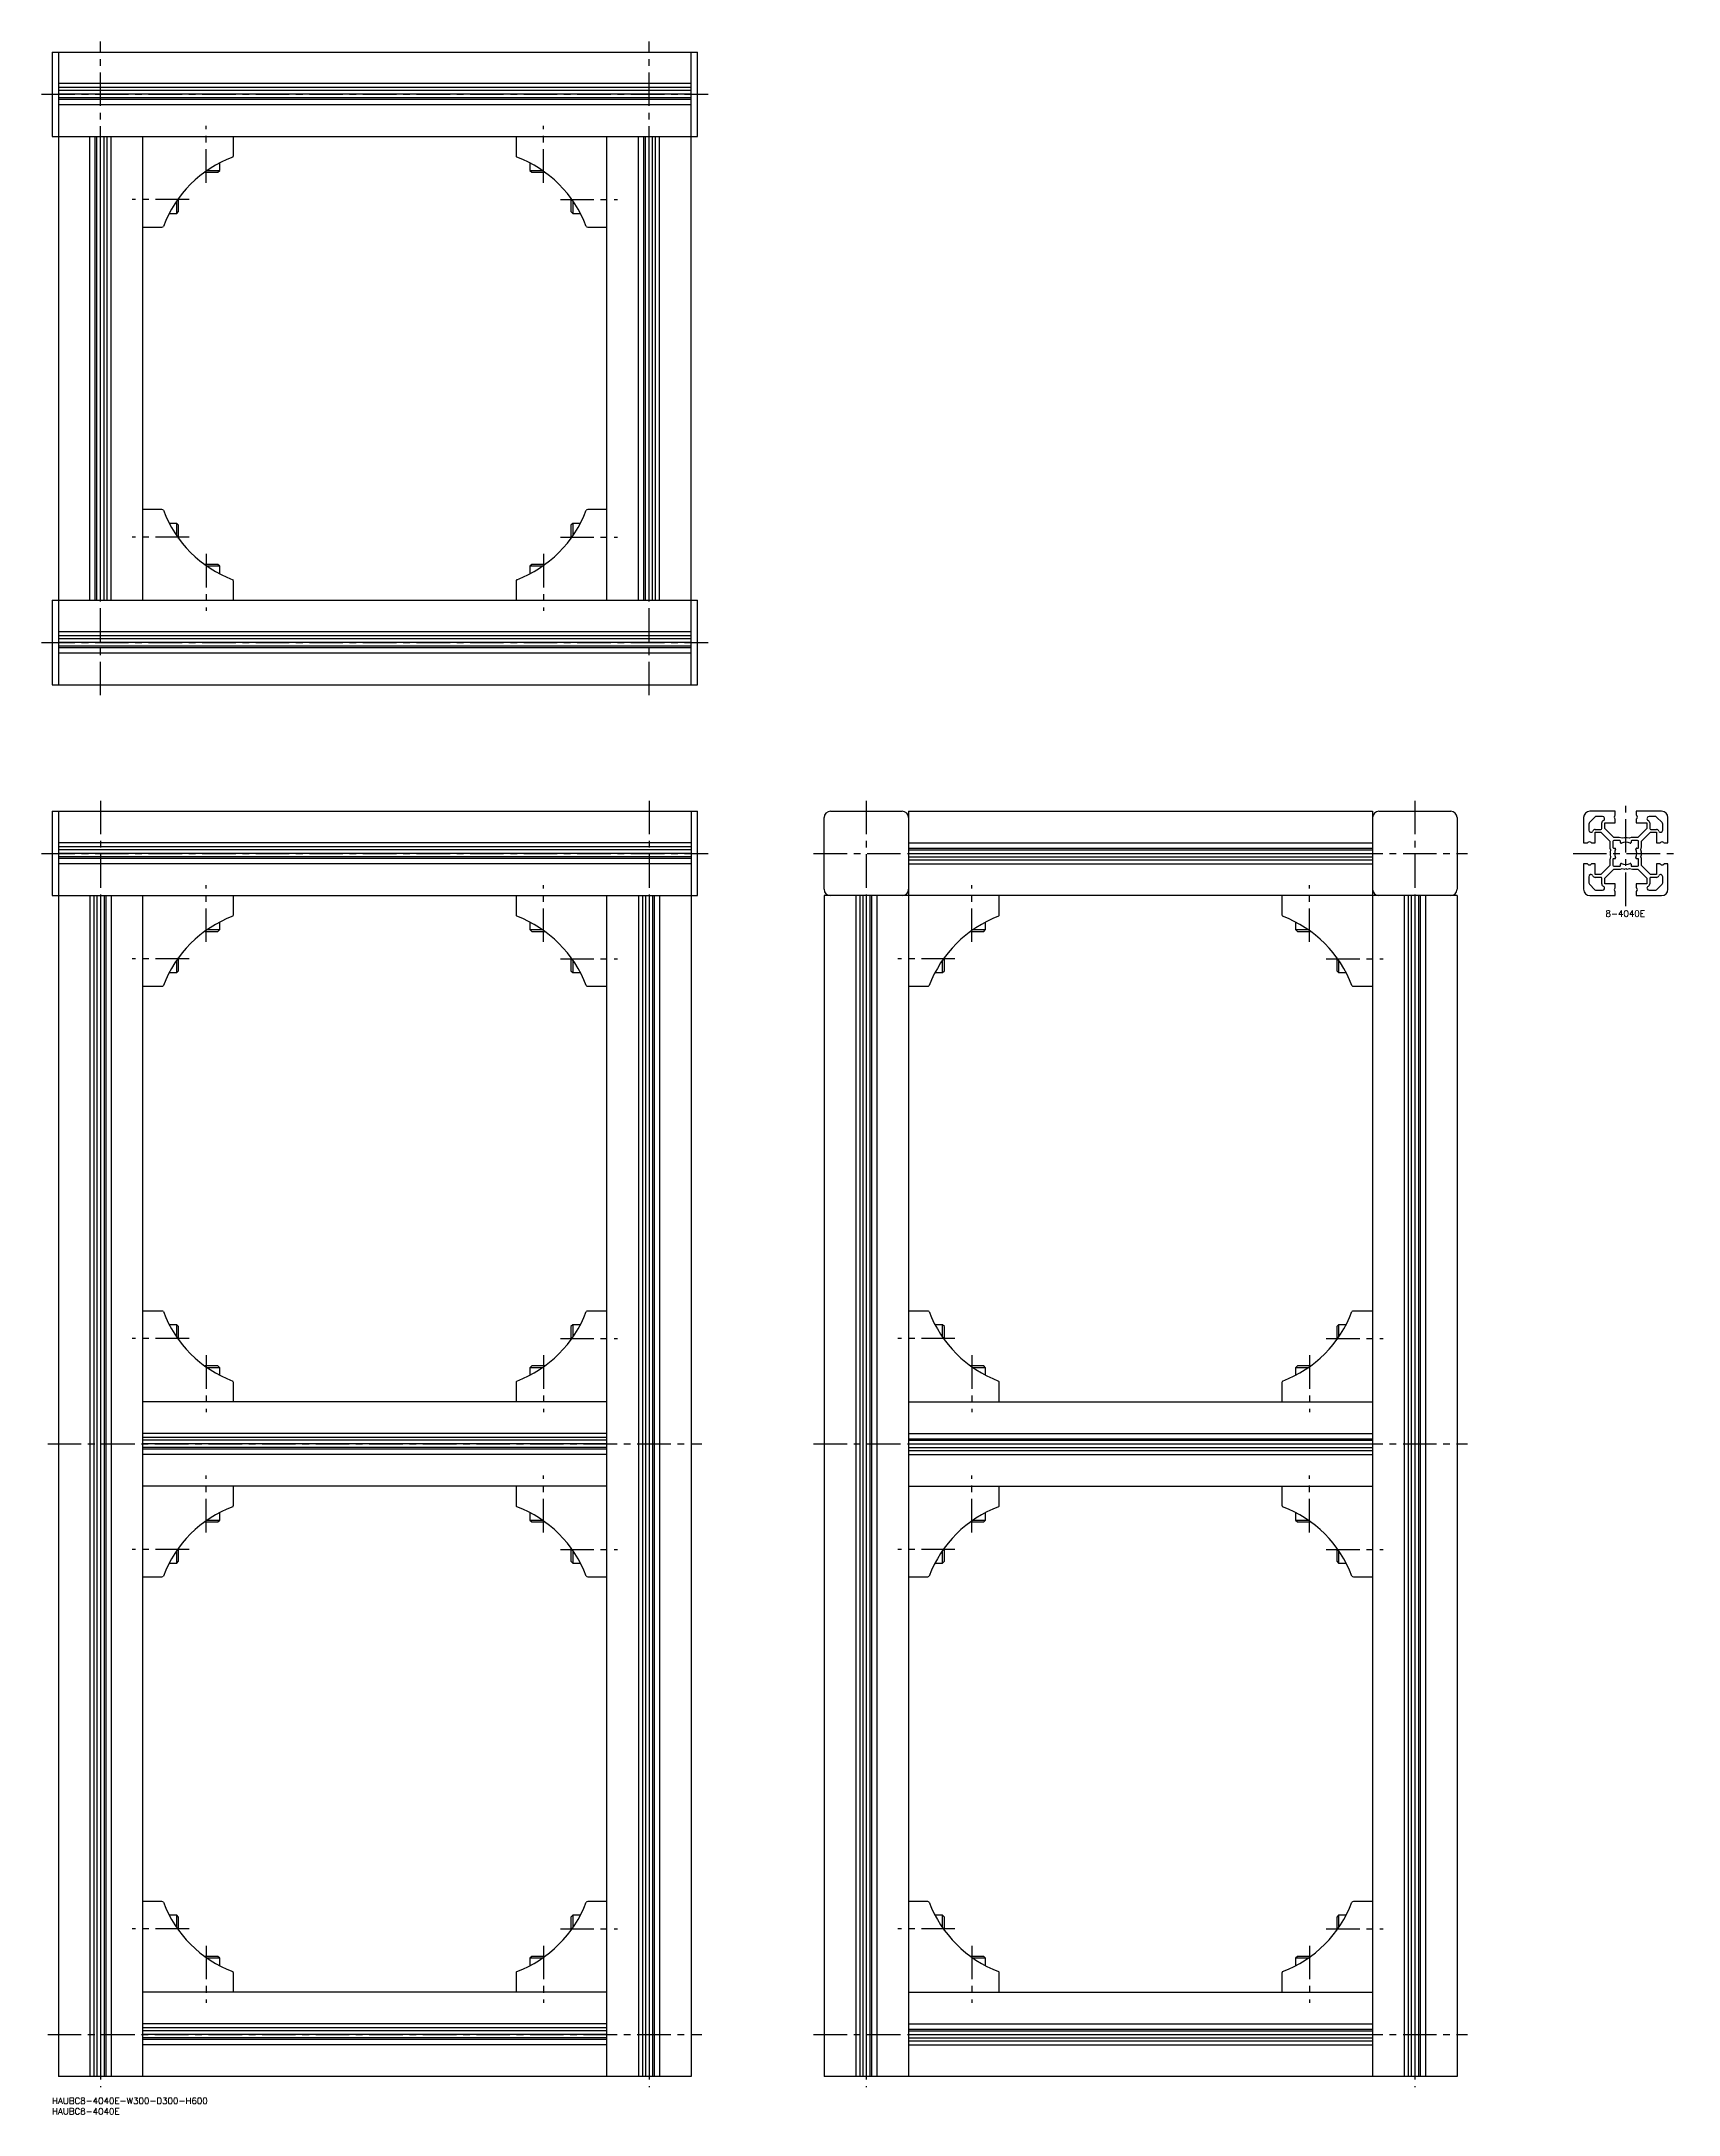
# Model space of a CAD drawing. Extents: x -5 to 771, y -8 to 975.
import ezdxf

# ---------------------------------------------------------------- set-up
doc = ezdxf.new("R2010")
doc.units = 0
doc.header["$LTSCALE"] = 0.5
doc.linetypes.add('CENTER', pattern=[50.8, 31.75, -6.35, 6.35, -6.35])
for name, color, linetype in [('MSM_CENTER', 1, 'CENTER'), ('MSM_CONTINUOUS', 7, 'CONTINUOUS'), ('MSM_PART_NUMBER', 7, 'CONTINUOUS')]:
    doc.layers.add(name, color=color, linetype=linetype)
doc.styles.get("Standard").update_dxf_attribs({"font": 'txt.shx', "height": 3, "bigfont": 'bigfont.shx'})

# ---------------------------------------------------------------- blocks, each defined once
blk = doc.blocks.new('*U8')
at = {"layer": 'MSM_PART_NUMBER'}
blk.add_text('HAUBC8-4040E-W300-D300-H600', height=3, dxfattribs=at).set_placement((0, -3))
blk = doc.blocks.new('*U9')
at = {"layer": 'MSM_PART_NUMBER'}
blk.add_text('HAUBC8-4040E', height=3, dxfattribs=at).set_placement((0, -8))
blk = doc.blocks.new('*U10')
at = {"layer": 'MSM_PART_NUMBER'}
blk.add_text('8-4040E', height=3, dxfattribs=at).set_placement((736.41, 559.97))

msp = doc.modelspace()

# ---------------------------------------------------------------- linework, layer by layer
at = {"layer": 'MSM_CENTER'}
for p, q in [((23, 665), (23, 975)), ((283, 665), (283, 975)), ((-5, 950), (311, 950)), ((73, 908), (73, 935)), ((233, 908), (233, 935)), ((65, 900), (38, 900)), ((241, 900), (268, 900)), ((65, 740), (38, 740)), ((241, 740), (268, 740)), ((73, 732), (73, 705)), ((233, 732), (233, 705)), ((-5, 690), (311, 690)), ((23, 615), (23, 5)), ((283, 615), (283, 5)), ((386, 615), (386, 5)), ((646, 615), (646, 5)), ((746, 565), (746, 615)), ((-5, 590), (311, 590)), ((361, 590), (671, 590)), ((721, 590), (771, 590)), ((73, 548), (73, 575)), ((233, 548), (233, 575)), ((436, 548), (436, 575)), ((596, 548), (596, 575)), ((65, 540), (38, 540)), ((241, 540), (268, 540)), ((428, 540), (401, 540)), ((604, 540), (631, 540)), ((65, 360), (38, 360)), ((241, 360), (268, 360)), ((428, 360), (401, 360)), ((604, 360), (631, 360)), ((73, 352), (73, 325)), ((233, 352), (233, 325)), ((436, 352), (436, 325)), ((596, 352), (596, 325)), ((-2, 310), (308, 310)), ((361, 310), (671, 310)), ((73, 268), (73, 295)), ((233, 268), (233, 295)), ((436, 268), (436, 295)), ((596, 268), (596, 295)), ((65, 260), (38, 260)), ((241, 260), (268, 260)), ((428, 260), (401, 260)), ((604, 260), (631, 260)), ((65, 80), (38, 80)), ((241, 80), (268, 80)), ((428, 80), (401, 80)), ((604, 80), (631, 80)), ((73, 72), (73, 45)), ((233, 72), (233, 45)), ((436, 72), (436, 45)), ((596, 72), (596, 45)), ((-2, 30), (308, 30)), ((361, 30), (671, 30))]:
    msp.add_line(p, q, dxfattribs=at)
at = {"layer": 'MSM_CONTINUOUS'}
for p, q in [((0, 970), (306, 970)), ((0, 970), (0, 930)), ((3, 970), (3, 670)), ((303, 670), (303, 970)), ((306, 930), (306, 970)), ((303, 955), (3, 955)), ((303, 953.11), (3, 953.11)), ((303, 951.7), (3, 951.7)), ((303, 950), (3, 950)), ((303, 948.3), (3, 948.3)), ((303, 947.52), (3, 947.52)), ((303, 945), (3, 945)), ((0, 930), (306, 930)), ((18, 710), (18, 930)), ((20.52, 710), (20.52, 930)), ((21.3, 710), (21.3, 930)), ((23, 710), (23, 930)), ((24.7, 710), (24.7, 930)), ((26.11, 710), (26.11, 930)), ((28, 710), (28, 930)), ((43, 710), (43, 930)), ((86, 920.91), (86, 930)), ((220, 930), (220, 920.91)), ((263, 710), (263, 930)), ((278, 710), (278, 930)), ((280.52, 710), (280.52, 930)), ((281.3, 710), (281.3, 930)), ((283, 710), (283, 930)), ((284.7, 710), (284.7, 930)), ((286.11, 710), (286.11, 930)), ((288, 710), (288, 930)), ((79.5, 913.87), (79.5, 917.42)), ((226.5, 917.42), (226.5, 913.87)), ((72.39, 913), (78.63, 913)), ((73.61, 913.87), (79.5, 913.87)), ((78.63, 913), (79.5, 913.87)), ((226.5, 913.87), (227.37, 913)), ((226.5, 913.87), (232.39, 913.87)), ((227.37, 913), (233.61, 913)), ((59.13, 893.5), (59.13, 899.39)), ((60, 894.37), (60, 900.61)), ((246, 900.61), (246, 894.37)), ((246.87, 899.39), (246.87, 893.5)), ((43, 887), (52.09, 887)), ((55.58, 893.5), (59.13, 893.5)), ((59.13, 893.5), (60, 894.37)), ((246, 894.37), (246.87, 893.5)), ((246.87, 893.5), (250.42, 893.5)), ((253.91, 887), (263, 887)), ((52.09, 753), (43, 753)), ((263, 753), (253.91, 753)), ((59.13, 746.5), (55.58, 746.5)), ((60, 745.63), (59.13, 746.5)), ((59.13, 740.61), (59.13, 746.5)), ((60, 739.39), (60, 745.63)), ((246.87, 746.5), (246, 745.63)), ((246, 745.63), (246, 739.39)), ((250.42, 746.5), (246.87, 746.5)), ((246.87, 746.5), (246.87, 740.61)), ((78.63, 727), (72.39, 727)), ((79.5, 726.13), (73.61, 726.13)), ((79.5, 726.13), (78.63, 727)), ((79.5, 722.58), (79.5, 726.13)), ((86, 710), (86, 719.09)), ((220, 719.09), (220, 710)), ((227.37, 727), (226.5, 726.13)), ((226.5, 726.13), (226.5, 722.58)), ((232.39, 726.13), (226.5, 726.13)), ((233.61, 727), (227.37, 727)), ((0, 710), (306, 710)), ((0, 710), (0, 670)), ((306, 670), (306, 710)), ((303, 695), (3, 695)), ((303, 693.11), (3, 693.11)), ((303, 691.7), (3, 691.7)), ((303, 690), (3, 690)), ((303, 688.3), (3, 688.3)), ((303, 687.52), (3, 687.52)), ((303, 685), (3, 685)), ((0, 670), (306, 670)), ((0, 610), (306, 610)), ((0, 610), (0, 570)), ((3, 610), (3, 10)), ((303, 610), (303, 10)), ((306, 570), (306, 610)), ((369, 610), (403, 610)), ((406, 610), (406, 10)), ((406, 610), (626, 610)), ((626, 610), (626, 10)), ((629, 610), (663, 610)), ((741, 610), (729, 610)), ((741, 608.22), (741, 610)), ((763, 610), (751, 610)), ((751, 610), (751, 608.22)), ((366, 573), (366, 607)), ((666, 607), (666, 573)), ((726, 607), (726, 595)), ((728.5, 603.91), (728.5, 601.05)), ((731.39, 607.21), (728.79, 604.61)), ((731.5, 601.35), (734.15, 601.35)), ((731.5, 595), (731.5, 600)), ((731.5, 600), (734.23, 600)), ((734.95, 607.5), (732.09, 607.5)), ((734.23, 600), (738.5, 595.73)), ((734.65, 601.85), (734.65, 604.5)), ((736, 601.77), (736, 604.5)), ((736, 604.5), (741, 604.5)), ((740.27, 597.5), (736, 601.77)), ((741, 604.5), (741, 606.18)), ((751, 606.18), (751, 604.5)), ((751, 604.5), (756, 604.5)), ((756, 601.77), (751.73, 597.5)), ((753.5, 595.73), (757.77, 600)), ((756, 604.5), (756, 601.77)), ((759.91, 607.5), (757.05, 607.5)), ((757.35, 604.5), (757.35, 601.85)), ((757.77, 600), (760.5, 600)), ((757.85, 601.35), (760.5, 601.35)), ((760.5, 600), (760.5, 595)), ((763.21, 604.61), (760.61, 607.21)), ((763.5, 601.05), (763.5, 603.91)), ((766, 595), (766, 607)), ((303, 595), (3, 595)), ((303, 593.11), (3, 593.11)), ((303, 591.7), (3, 591.7)), ((303, 590), (3, 590)), ((406, 595), (626, 595)), ((406, 592.48), (626, 592.48)), ((406, 591.7), (626, 591.7)), ((406, 590), (626, 590)), ((726, 595), (727.78, 595)), ((729.82, 595), (731.5, 595)), ((738.5, 595.73), (738.5, 592.48)), ((738.5, 592.48), (738.8, 591.7)), ((738.8, 591.7), (738.58, 590.65)), ((738.63, 590.29), (738.8, 590)), ((738.8, 590), (738.63, 589.71)), ((739.9, 595.6), (739.9, 592.8)), ((740.2, 592.5), (740.9, 592.5)), ((742.89, 597.5), (740.27, 597.5)), ((743.2, 596.1), (740.4, 596.1)), ((744.3, 597.2), (742.89, 597.5)), ((743.5, 595.1), (743.5, 595.8)), ((745.35, 597.42), (744.3, 597.2)), ((746, 597.2), (745.71, 597.37)), ((746.29, 597.37), (746, 597.2)), ((747.7, 597.2), (746.65, 597.42)), ((748.48, 597.5), (747.7, 597.2)), ((751.73, 597.5), (748.48, 597.5)), ((748.5, 595.8), (748.5, 595.1)), ((751.6, 596.1), (748.8, 596.1)), ((751.1, 592.5), (751.8, 592.5)), ((752.1, 592.8), (752.1, 595.6)), ((753.2, 591.7), (753.5, 593.11)), ((753.42, 590.65), (753.2, 591.7)), ((753.2, 590), (753.37, 590.29)), ((753.37, 589.71), (753.2, 590)), ((753.5, 593.11), (753.5, 595.73)), ((760.5, 595), (762.18, 595)), ((764.22, 595), (766, 595)), ((303, 588.3), (3, 588.3)), ((303, 587.52), (3, 587.52)), ((303, 585), (3, 585)), ((406, 588.3), (626, 588.3)), ((406, 586.89), (626, 586.89)), ((406, 585), (626, 585)), ((726, 585), (726, 573)), ((727.78, 585), (726, 585)), ((731.5, 585), (729.82, 585)), ((731.5, 580), (731.5, 585)), ((734.23, 580), (731.5, 580)), ((738.5, 584.27), (734.23, 580)), ((736, 578.23), (740.27, 582.5)), ((738.8, 588.3), (738.5, 586.89)), ((738.5, 586.89), (738.5, 584.27)), ((738.58, 589.35), (738.8, 588.3)), ((739.9, 587.2), (739.9, 584.4)), ((740.9, 587.5), (740.2, 587.5)), ((740.27, 582.5), (743.52, 582.5)), ((740.4, 583.9), (743.2, 583.9)), ((743.5, 584.2), (743.5, 584.9)), ((743.52, 582.5), (744.3, 582.8)), ((744.3, 582.8), (745.35, 582.58)), ((745.71, 582.63), (746, 582.8)), ((746, 582.8), (746.29, 582.63)), ((746.65, 582.58), (747.7, 582.8)), ((747.7, 582.8), (749.11, 582.5)), ((748.5, 584.9), (748.5, 584.2)), ((748.8, 583.9), (751.6, 583.9)), ((749.11, 582.5), (751.73, 582.5)), ((751.8, 587.5), (751.1, 587.5)), ((751.73, 582.5), (756, 578.23)), ((752.1, 584.4), (752.1, 587.2)), ((753.2, 588.3), (753.42, 589.35)), ((753.5, 587.52), (753.2, 588.3)), ((753.5, 584.27), (753.5, 587.52)), ((757.77, 580), (753.5, 584.27)), ((760.5, 580), (757.77, 580)), ((762.18, 585), (760.5, 585)), ((760.5, 585), (760.5, 580)), ((766, 585), (764.22, 585)), ((766, 573), (766, 585)), ((728.5, 578.95), (728.5, 576.09)), ((728.79, 575.39), (731.39, 572.79)), ((734.15, 578.65), (731.5, 578.65)), ((732.09, 572.5), (734.95, 572.5)), ((734.65, 575.5), (734.65, 578.15)), ((736, 575.5), (736, 578.23)), ((741, 575.5), (736, 575.5)), ((741, 573.82), (741, 575.5)), ((741, 570), (741, 571.78)), ((756, 575.5), (751, 575.5)), ((751, 575.5), (751, 573.82)), ((751, 571.78), (751, 570)), ((756, 578.23), (756, 575.5)), ((757.05, 572.5), (759.91, 572.5)), ((757.35, 578.15), (757.35, 575.5)), ((760.5, 578.65), (757.85, 578.65)), ((760.61, 572.79), (763.21, 575.39)), ((763.5, 576.09), (763.5, 578.95)), ((0, 570), (306, 570)), ((18, 570), (18, 10)), ((19.89, 570), (19.89, 10)), ((21.3, 570), (21.3, 10)), ((23, 570), (23, 10)), ((24.7, 570), (24.7, 10)), ((25.48, 570), (25.48, 10)), ((28, 570), (28, 10)), ((43, 10), (43, 570)), ((86, 560.91), (86, 570)), ((220, 570), (220, 560.91)), ((263, 10), (263, 570)), ((278, 570), (278, 10)), ((279.89, 570), (279.89, 10)), ((281.3, 570), (281.3, 10)), ((283, 570), (283, 10)), ((284.7, 570), (284.7, 10)), ((285.48, 570), (285.48, 10)), ((288, 570), (288, 10)), ((666, 570), (366, 570)), ((366, 570), (366, 10)), ((381, 570), (381, 10)), ((382.89, 570), (382.89, 10)), ((384.3, 570), (384.3, 10)), ((386, 570), (386, 10)), ((387.7, 570), (387.7, 10)), ((388.48, 570), (388.48, 10)), ((391, 570), (391, 10)), ((449, 560.91), (449, 570)), ((583, 570), (583, 560.91)), ((641, 570), (641, 10)), ((642.89, 570), (642.89, 10)), ((644.3, 570), (644.3, 10)), ((646, 570), (646, 10)), ((647.7, 570), (647.7, 10)), ((648.48, 570), (648.48, 10)), ((651, 570), (651, 10)), ((666, 570), (666, 10)), ((729, 570), (741, 570)), ((751, 570), (763, 570)), ((72.39, 553), (78.63, 553)), ((73.61, 553.87), (79.5, 553.87)), ((78.63, 553), (79.5, 553.87)), ((79.5, 553.87), (79.5, 557.42)), ((226.5, 557.42), (226.5, 553.87)), ((226.5, 553.87), (227.37, 553)), ((226.5, 553.87), (232.39, 553.87)), ((227.37, 553), (233.61, 553)), ((435.39, 553), (441.63, 553)), ((436.61, 553.87), (442.5, 553.87)), ((441.63, 553), (442.5, 553.87)), ((442.5, 553.87), (442.5, 557.42)), ((589.5, 557.42), (589.5, 553.87)), ((589.5, 553.87), (590.37, 553)), ((589.5, 553.87), (595.39, 553.87)), ((590.37, 553), (596.61, 553)), ((55.58, 533.5), (59.13, 533.5)), ((59.13, 533.5), (59.13, 539.39)), ((59.13, 533.5), (60, 534.37)), ((60, 534.37), (60, 540.61)), ((246, 540.61), (246, 534.37)), ((246, 534.37), (246.87, 533.5)), ((246.87, 539.39), (246.87, 533.5)), ((246.87, 533.5), (250.42, 533.5)), ((418.58, 533.5), (422.13, 533.5)), ((422.13, 533.5), (422.13, 539.39)), ((422.13, 533.5), (423, 534.37)), ((423, 534.37), (423, 540.61)), ((609, 540.61), (609, 534.37)), ((609, 534.37), (609.87, 533.5)), ((609.87, 539.39), (609.87, 533.5)), ((609.87, 533.5), (613.42, 533.5)), ((43, 527), (52.09, 527)), ((253.91, 527), (263, 527)), ((406, 527), (415.09, 527)), ((616.91, 527), (626, 527)), ((52.09, 373), (43, 373)), ((59.13, 366.5), (55.58, 366.5)), ((60, 365.63), (59.13, 366.5)), ((59.13, 360.61), (59.13, 366.5)), ((60, 359.39), (60, 365.63)), ((246.87, 366.5), (246, 365.63)), ((246, 365.63), (246, 359.39)), ((250.42, 366.5), (246.87, 366.5)), ((246.87, 366.5), (246.87, 360.61)), ((263, 373), (253.91, 373)), ((415.09, 373), (406, 373)), ((422.13, 366.5), (418.58, 366.5)), ((423, 365.63), (422.13, 366.5)), ((422.13, 360.61), (422.13, 366.5)), ((423, 359.39), (423, 365.63)), ((609.87, 366.5), (609, 365.63)), ((609, 365.63), (609, 359.39)), ((613.42, 366.5), (609.87, 366.5)), ((609.87, 366.5), (609.87, 360.61)), ((626, 373), (616.91, 373)), ((78.63, 347), (72.39, 347)), ((79.5, 346.13), (73.61, 346.13)), ((79.5, 346.13), (78.63, 347)), ((79.5, 342.58), (79.5, 346.13)), ((227.37, 347), (226.5, 346.13)), ((226.5, 346.13), (226.5, 342.58)), ((232.39, 346.13), (226.5, 346.13)), ((233.61, 347), (227.37, 347)), ((441.63, 347), (435.39, 347)), ((442.5, 346.13), (436.61, 346.13)), ((442.5, 346.13), (441.63, 347)), ((442.5, 342.58), (442.5, 346.13)), ((590.37, 347), (589.5, 346.13)), ((589.5, 346.13), (589.5, 342.58)), ((595.39, 346.13), (589.5, 346.13)), ((596.61, 347), (590.37, 347)), ((86, 330), (86, 339.09)), ((220, 339.09), (220, 330)), ((449, 330), (449, 339.09)), ((583, 339.09), (583, 330)), ((263, 330), (43, 330)), ((406, 330), (626, 330)), ((263, 315), (43, 315)), ((406, 315), (626, 315)), ((263, 313.11), (43, 313.11)), ((263, 311.7), (43, 311.7)), ((263, 310), (43, 310)), ((263, 308.3), (43, 308.3)), ((263, 307.52), (43, 307.52)), ((263, 305), (43, 305)), ((406, 312.48), (626, 312.48)), ((406, 311.7), (626, 311.7)), ((406, 310), (626, 310)), ((406, 308.3), (626, 308.3)), ((406, 306.89), (626, 306.89)), ((406, 305), (626, 305)), ((263, 290), (43, 290)), ((86, 280.91), (86, 290)), ((220, 290), (220, 280.91)), ((406, 290), (626, 290)), ((449, 280.91), (449, 290)), ((583, 290), (583, 280.91)), ((79.5, 273.87), (79.5, 277.42)), ((226.5, 277.42), (226.5, 273.87)), ((442.5, 273.87), (442.5, 277.42)), ((589.5, 277.42), (589.5, 273.87)), ((72.39, 273), (78.63, 273)), ((73.61, 273.87), (79.5, 273.87)), ((78.63, 273), (79.5, 273.87)), ((226.5, 273.87), (227.37, 273)), ((226.5, 273.87), (232.39, 273.87)), ((227.37, 273), (233.61, 273)), ((435.39, 273), (441.63, 273)), ((436.61, 273.87), (442.5, 273.87)), ((441.63, 273), (442.5, 273.87)), ((589.5, 273.87), (590.37, 273)), ((589.5, 273.87), (595.39, 273.87)), ((590.37, 273), (596.61, 273)), ((59.13, 253.5), (59.13, 259.39)), ((60, 254.37), (60, 260.61)), ((246, 260.61), (246, 254.37)), ((246.87, 259.39), (246.87, 253.5)), ((422.13, 253.5), (422.13, 259.39)), ((423, 254.37), (423, 260.61)), ((609, 260.61), (609, 254.37)), ((609.87, 259.39), (609.87, 253.5)), ((43, 247), (52.09, 247)), ((55.58, 253.5), (59.13, 253.5)), ((59.13, 253.5), (60, 254.37)), ((246, 254.37), (246.87, 253.5)), ((246.87, 253.5), (250.42, 253.5)), ((253.91, 247), (263, 247)), ((406, 247), (415.09, 247)), ((418.58, 253.5), (422.13, 253.5)), ((422.13, 253.5), (423, 254.37)), ((609, 254.37), (609.87, 253.5)), ((609.87, 253.5), (613.42, 253.5)), ((616.91, 247), (626, 247)), ((52.09, 93), (43, 93)), ((263, 93), (253.91, 93)), ((415.09, 93), (406, 93)), ((626, 93), (616.91, 93)), ((59.13, 86.5), (55.58, 86.5)), ((60, 85.63), (59.13, 86.5)), ((59.13, 80.61), (59.13, 86.5)), ((60, 79.39), (60, 85.63)), ((246.87, 86.5), (246, 85.63)), ((246, 85.63), (246, 79.39)), ((250.42, 86.5), (246.87, 86.5)), ((246.87, 86.5), (246.87, 80.61)), ((422.13, 86.5), (418.58, 86.5)), ((423, 85.63), (422.13, 86.5)), ((422.13, 80.61), (422.13, 86.5)), ((423, 79.39), (423, 85.63)), ((609.87, 86.5), (609, 85.63)), ((609, 85.63), (609, 79.39)), ((613.42, 86.5), (609.87, 86.5)), ((609.87, 86.5), (609.87, 80.61)), ((78.63, 67), (72.39, 67)), ((79.5, 66.13), (73.61, 66.13)), ((79.5, 66.13), (78.63, 67)), ((79.5, 62.58), (79.5, 66.13)), ((86, 50), (86, 59.09)), ((220, 59.09), (220, 50)), ((227.37, 67), (226.5, 66.13)), ((226.5, 66.13), (226.5, 62.58)), ((232.39, 66.13), (226.5, 66.13)), ((233.61, 67), (227.37, 67)), ((441.63, 67), (435.39, 67)), ((442.5, 66.13), (436.61, 66.13)), ((442.5, 66.13), (441.63, 67)), ((442.5, 62.58), (442.5, 66.13)), ((449, 50), (449, 59.09)), ((583, 59.09), (583, 50)), ((590.37, 67), (589.5, 66.13)), ((589.5, 66.13), (589.5, 62.58)), ((595.39, 66.13), (589.5, 66.13)), ((596.61, 67), (590.37, 67)), ((263, 50), (43, 50)), ((406, 50), (626, 50)), ((263, 35), (43, 35)), ((263, 33.11), (43, 33.11)), ((263, 31.7), (43, 31.7)), ((263, 30), (43, 30)), ((406, 35), (626, 35)), ((406, 32.48), (626, 32.48)), ((406, 31.7), (626, 31.7)), ((406, 30), (626, 30)), ((263, 28.3), (43, 28.3)), ((263, 27.52), (43, 27.52)), ((263, 25), (43, 25)), ((406, 28.3), (626, 28.3)), ((406, 26.89), (626, 26.89)), ((406, 25), (626, 25)), ((303, 10), (3, 10)), ((666, 10), (366, 10))]:
    msp.add_line(p, q, dxfattribs=at)
for centre, radius, start, end in [((105.78, 867.22), 56.67, 110.7505, 159.2495), ((85, 920.91), 1, 315, 0), ((221, 920.91), 1, 180, 225), ((200.22, 867.22), 56.67, 20.7505, 69.2495), ((52.09, 888), 1, 270, 315), ((253.91, 888), 1, 225, 270), ((52.09, 752), 1, 45, 90), ((105.78, 772.78), 56.67, 200.7505, 249.2495), ((200.22, 772.78), 56.67, 290.7505, 339.2495), ((253.91, 752), 1, 90, 135), ((85, 719.09), 1, 0, 45), ((221, 719.09), 1, 135, 180), ((369, 607), 3, 90, 180), ((403, 607), 3, 0, 90), ((629, 607), 3, 90, 180), ((663, 607), 3, 0, 90), ((729, 607), 3, 90, 180), ((763, 607), 3, 0, 90), ((729.5, 603.91), 1, 135, 180), ((729.5, 601.05), 1, 180, 330.82482), ((731.5, 600.15), 1.2, 90, 159.89355), ((732.09, 606.5), 1, 90, 135), ((734.15, 601.85), 0.5, 270, 0), ((735.85, 604.5), 1.2, 110.10645, 180), ((734.95, 606.5), 1, 299.17518, 90), ((741.5, 607.2), 1, 127.97987, 232.02013), ((740.7, 608.22), 0.3, 307.97987, 0), ((740.7, 606.18), 0.3, 0, 52.02013), ((751.3, 608.22), 0.3, 180, 232.02013), ((751.3, 606.18), 0.3, 127.97987, 180), ((750.5, 607.2), 1, 307.97987, 52.02013), ((757.05, 606.5), 1, 90, 240.82482), ((756.15, 604.5), 1.2, 0, 69.89355), ((757.85, 601.85), 0.5, 180, 270), ((759.91, 606.5), 1, 45, 90), ((760.5, 600.15), 1.2, 20.10645, 90), ((762.5, 601.05), 1, 209.17518, 0), ((762.5, 603.91), 1, 0, 45), ((727.78, 595.3), 0.3, 270, 322.02013), ((728.8, 594.5), 1, 37.97987, 142.02013), ((729.82, 595.3), 0.3, 217.97987, 270), ((739.06, 590.54), 0.5, 168, 210), ((740.4, 595.6), 0.5, 90, 180), ((740.2, 592.8), 0.3, 180, 270), ((746, 590), 5.25, 156.64691, 203.35309), ((740.9, 592.2), 0.3, 336.64691, 90), ((743.2, 595.8), 0.3, 0, 90), ((743.8, 595.1), 0.3, 180, 293.35307), ((746, 590), 5.25, 66.64691, 113.35309), ((745.46, 596.94), 0.5, 60, 102), ((746.54, 596.94), 0.5, 78, 120), ((748.2, 595.1), 0.3, 246.64691, 0), ((748.8, 595.8), 0.3, 90, 180), ((751.1, 592.2), 0.3, 90, 203.35309), ((746, 590), 5.25, 336.64691, 23.35309), ((751.6, 595.6), 0.5, 0, 90), ((751.8, 592.8), 0.3, 270, 0), ((752.94, 590.54), 0.5, 330, 12), ((762.18, 595.3), 0.3, 270, 322.02013), ((763.2, 594.5), 1, 37.97987, 142.02013), ((764.22, 595.3), 0.3, 217.97987, 270), ((727.78, 584.7), 0.3, 37.97987, 90), ((728.8, 585.5), 1, 217.97987, 322.02013), ((729.82, 584.7), 0.3, 90, 142.02013), ((739.06, 589.46), 0.5, 150, 192), ((740.2, 587.2), 0.3, 90, 180), ((740.4, 584.4), 0.5, 180, 270), ((740.9, 587.8), 0.3, 270, 23.35307), ((743.2, 584.2), 0.3, 270, 0), ((743.8, 584.9), 0.3, 66.64691, 180), ((746, 590), 5.25, 246.64691, 293.35309), ((745.46, 583.06), 0.5, 258, 300), ((746.54, 583.06), 0.5, 240, 282), ((748.2, 584.9), 0.3, 0, 113.35309), ((748.8, 584.2), 0.3, 180, 270), ((751.1, 587.8), 0.3, 156.64691, 270), ((751.6, 584.4), 0.5, 270, 0), ((751.8, 587.2), 0.3, 0, 90), ((752.94, 589.46), 0.5, 348, 30), ((762.18, 584.7), 0.3, 37.97987, 90), ((763.2, 585.5), 1, 217.97987, 322.02013), ((764.22, 584.7), 0.3, 90, 142.02013), ((369, 573), 3, 180, 270), ((403, 573), 3, 270, 0), ((629, 573), 3, 180, 270), ((663, 573), 3, 270, 0), ((729, 573), 3, 180, 270), ((729.5, 578.95), 1, 29.17518, 180), ((729.5, 576.09), 1, 180, 225), ((731.5, 579.85), 1.2, 200.10645, 270), ((732.09, 573.5), 1, 225, 270), ((734.15, 578.15), 0.5, 0, 90), ((735.85, 575.5), 1.2, 180, 249.89355), ((734.95, 573.5), 1, 270, 60.82482), ((741.5, 572.8), 1, 127.97987, 232.02013), ((740.7, 573.82), 0.3, 307.97987, 0), ((740.7, 571.78), 0.3, 0, 52.02013), ((751.3, 573.82), 0.3, 180, 232.02013), ((751.3, 571.78), 0.3, 127.97987, 180), ((750.5, 572.8), 1, 307.97987, 52.02013), ((757.05, 573.5), 1, 119.17518, 270), ((756.15, 575.5), 1.2, 290.10645, 0), ((757.85, 578.15), 0.5, 90, 180), ((759.91, 573.5), 1, 270, 315), ((760.5, 579.85), 1.2, 270, 339.89355), ((762.5, 578.95), 1, 0, 150.82482), ((763, 573), 3, 270, 0), ((762.5, 576.09), 1, 315, 0), ((85, 560.91), 1, 315, 0), ((221, 560.91), 1, 180, 225), ((448, 560.91), 1, 315, 0), ((584, 560.91), 1, 180, 225), ((105.78, 507.22), 56.67, 110.7505, 159.2495), ((200.22, 507.22), 56.67, 20.7505, 69.2495), ((468.78, 507.22), 56.67, 110.7505, 159.2495), ((563.22, 507.22), 56.67, 20.7505, 69.2495), ((52.09, 528), 1, 270, 315), ((253.91, 528), 1, 225, 270), ((415.09, 528), 1, 270, 315), ((616.91, 528), 1, 225, 270), ((52.09, 372), 1, 45, 90), ((105.78, 392.78), 56.67, 200.7505, 249.2495), ((200.22, 392.78), 56.67, 290.7505, 339.2495), ((253.91, 372), 1, 90, 135), ((415.09, 372), 1, 45, 90), ((468.78, 392.78), 56.67, 200.7505, 249.2495), ((563.22, 392.78), 56.67, 290.7505, 339.2495), ((616.91, 372), 1, 90, 135), ((85, 339.09), 1, 0, 45), ((221, 339.09), 1, 135, 180), ((448, 339.09), 1, 0, 45), ((584, 339.09), 1, 135, 180), ((105.78, 227.22), 56.67, 110.7505, 159.2495), ((85, 280.91), 1, 315, 0), ((221, 280.91), 1, 180, 225), ((200.22, 227.22), 56.67, 20.7505, 69.2495), ((468.78, 227.22), 56.67, 110.7505, 159.2495), ((448, 280.91), 1, 315, 0), ((584, 280.91), 1, 180, 225), ((563.22, 227.22), 56.67, 20.7505, 69.2495), ((52.09, 248), 1, 270, 315), ((253.91, 248), 1, 225, 270), ((415.09, 248), 1, 270, 315), ((616.91, 248), 1, 225, 270), ((52.09, 92), 1, 45, 90), ((105.78, 112.78), 56.67, 200.7505, 249.2495), ((200.22, 112.78), 56.67, 290.7505, 339.2495), ((253.91, 92), 1, 90, 135), ((415.09, 92), 1, 45, 90), ((468.78, 112.78), 56.67, 200.7505, 249.2495), ((563.22, 112.78), 56.67, 290.7505, 339.2495), ((616.91, 92), 1, 90, 135), ((85, 59.09), 1, 0, 45), ((221, 59.09), 1, 135, 180), ((448, 59.09), 1, 0, 45), ((584, 59.09), 1, 135, 180)]:
    msp.add_arc(centre, radius, start, end, dxfattribs=at)

# ---------------------------------------------------------------- block references
for name in ['*U10', '*U8', '*U9']:
    msp.add_blockref(name, (0, 0), dxfattribs=at)

doc.saveas('drawing.dxf')
